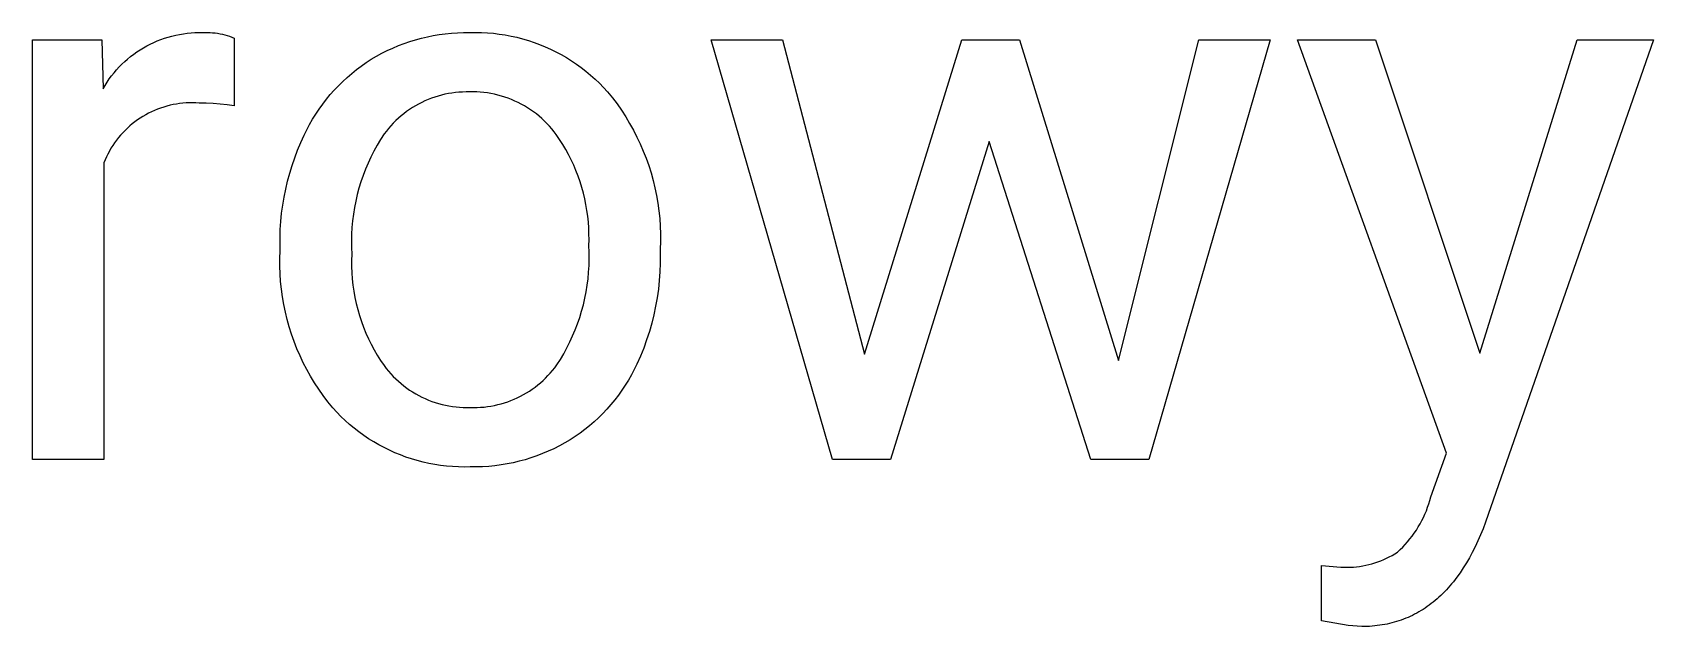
# Model space of a CAD drawing. Header units: millimetres. Extents: x -644 to 2279, y -276 to 1766.
# Drawn here: x 1503.2 to 1569.6, y -153.8 to -129.5 of the extents above; entities that cross this region are included whole.
import ezdxf

# ---------------------------------------------------------------- set-up
doc = ezdxf.new("R2010")
doc.units = ezdxf.units.MM
doc.header["$MEASUREMENT"] = 0
doc.layers.add('Domyślny', color=7, linetype='Continuous', true_color=0x000000)

msp = doc.modelspace()

# ---------------------------------------------------------------- linework, layer by layer
at = {"layer": 'Domyślny'}
for p, q in [((1503.228, -147.003), (1503.228, -129.82)), ((1503.228, -129.82), (1506.075, -129.82)), ((1506.075, -129.82), (1506.122, -131.816)), ((1507.639, -130.224), (1507.775, -130.141)), ((1507.775, -130.141), (1507.913, -130.063)), ((1507.913, -130.063), (1508.054, -129.99)), ((1508.054, -129.99), (1508.197, -129.922)), ((1508.197, -129.922), (1508.343, -129.859)), ((1508.343, -129.859), (1508.49, -129.801)), ((1508.49, -129.801), (1508.64, -129.748)), ((1508.64, -129.748), (1508.791, -129.701)), ((1508.791, -129.701), (1508.944, -129.658)), ((1508.944, -129.658), (1509.099, -129.622)), ((1509.099, -129.622), (1509.254, -129.59)), ((1509.254, -129.59), (1509.411, -129.564)), ((1509.411, -129.564), (1509.568, -129.543)), ((1509.568, -129.543), (1509.726, -129.528)), ((1509.726, -129.528), (1509.884, -129.519)), ((1509.884, -129.519), (1510.043, -129.515)), ((1510.043, -129.515), (1510.202, -129.516)), ((1510.202, -129.516), (1510.304, -129.512)), ((1510.304, -129.512), (1510.406, -129.512)), ((1510.406, -129.512), (1510.508, -129.516)), ((1510.508, -129.516), (1510.61, -129.523)), ((1510.61, -129.523), (1510.711, -129.533)), ((1510.711, -129.533), (1510.813, -129.547)), ((1510.813, -129.547), (1510.913, -129.565)), ((1510.913, -129.565), (1511.013, -129.586)), ((1511.013, -129.586), (1511.112, -129.61)), ((1511.112, -129.61), (1511.211, -129.638)), ((1511.211, -129.638), (1511.308, -129.669)), ((1511.308, -129.669), (1511.404, -129.704)), ((1511.404, -129.704), (1511.499, -129.742)), ((1511.499, -129.742), (1511.499, -132.517)), ((1517.766, -130.254), (1517.992, -130.15)), ((1517.992, -130.15), (1518.221, -130.053)), ((1518.221, -130.053), (1518.453, -129.965)), ((1518.453, -129.965), (1518.688, -129.884)), ((1518.688, -129.884), (1518.926, -129.81)), ((1518.926, -129.81), (1519.166, -129.745)), ((1519.166, -129.745), (1519.407, -129.688)), ((1519.407, -129.688), (1519.651, -129.639)), ((1519.651, -129.639), (1519.896, -129.598)), ((1519.896, -129.598), (1520.143, -129.565)), ((1520.143, -129.565), (1520.39, -129.54)), ((1520.39, -129.54), (1520.638, -129.524)), ((1520.638, -129.524), (1520.887, -129.516)), ((1520.887, -129.516), (1521.136, -129.516)), ((1521.136, -129.516), (1521.38, -129.512)), ((1521.38, -129.512), (1521.624, -129.515)), ((1521.624, -129.515), (1521.869, -129.527)), ((1521.869, -129.527), (1522.112, -129.548)), ((1522.112, -129.548), (1522.355, -129.576)), ((1522.355, -129.576), (1522.597, -129.613)), ((1522.597, -129.613), (1522.837, -129.658)), ((1522.837, -129.658), (1523.075, -129.711)), ((1523.075, -129.711), (1523.312, -129.772)), ((1523.312, -129.772), (1523.547, -129.841)), ((1523.547, -129.841), (1523.779, -129.918)), ((1523.779, -129.918), (1524.008, -130.003)), ((1524.008, -130.003), (1524.234, -130.096)), ((1524.234, -130.096), (1524.457, -130.196)), ((1536.006, -147.003), (1531.041, -129.82)), ((1531.041, -129.82), (1533.951, -129.82)), ((1533.951, -129.82), (1537.32, -142.683)), ((1537.32, -142.683), (1541.305, -129.82)), ((1541.305, -129.82), (1543.661, -129.82)), ((1543.661, -129.82), (1547.727, -142.954)), ((1547.727, -142.954), (1551.015, -129.82)), ((1553.94, -129.82), (1548.96, -147.003)), ((1551.015, -129.82), (1553.94, -129.82)), ((1561.165, -146.744), (1555.059, -129.82)), ((1555.059, -129.82), (1558.254, -129.82)), ((1558.254, -129.82), (1562.524, -142.648)), ((1562.524, -142.648), (1566.511, -129.82)), ((1569.642, -129.82), (1562.761, -149.576)), ((1566.511, -129.82), (1569.642, -129.82)), ((1506.783, -130.927), (1506.895, -130.814)), ((1506.895, -130.814), (1507.01, -130.705)), ((1507.01, -130.705), (1507.129, -130.6)), ((1507.129, -130.6), (1507.252, -130.499)), ((1507.252, -130.499), (1507.378, -130.403)), ((1507.378, -130.403), (1507.507, -130.311)), ((1507.507, -130.311), (1507.639, -130.224)), ((1516.701, -130.888), (1516.904, -130.746)), ((1516.904, -130.746), (1517.111, -130.61)), ((1517.111, -130.61), (1517.325, -130.484)), ((1517.325, -130.484), (1517.543, -130.365)), ((1517.543, -130.365), (1517.766, -130.254)), ((1524.457, -130.196), (1524.677, -130.303)), ((1524.677, -130.303), (1524.892, -130.419)), ((1524.892, -130.419), (1525.104, -130.541)), ((1525.104, -130.541), (1525.311, -130.67)), ((1525.311, -130.67), (1525.514, -130.807)), ((1525.514, -130.807), (1525.712, -130.95)), ((1506.289, -131.546), (1506.379, -131.415)), ((1506.379, -131.415), (1506.473, -131.288)), ((1506.473, -131.288), (1506.572, -131.164)), ((1506.572, -131.164), (1506.676, -131.044)), ((1506.676, -131.044), (1506.783, -130.927)), ((1515.941, -131.521), (1516.123, -131.354)), ((1516.123, -131.354), (1516.311, -131.192)), ((1516.311, -131.192), (1516.503, -131.036)), ((1516.503, -131.036), (1516.701, -130.888)), ((1525.712, -130.95), (1525.905, -131.1)), ((1525.905, -131.1), (1526.093, -131.256)), ((1526.093, -131.256), (1526.276, -131.419)), ((1526.276, -131.419), (1526.453, -131.587)), ((1506.122, -131.816), (1506.203, -131.68)), ((1506.203, -131.68), (1506.289, -131.546)), ((1515.273, -132.251), (1515.431, -132.06)), ((1515.431, -132.06), (1515.595, -131.875)), ((1515.595, -131.875), (1515.765, -131.695)), ((1515.765, -131.695), (1515.941, -131.521)), ((1519.712, -132.161), (1519.575, -132.209)), ((1519.85, -132.118), (1519.712, -132.161)), ((1519.989, -132.08), (1519.85, -132.118)), ((1520.13, -132.046), (1519.989, -132.08)), ((1520.272, -132.017), (1520.13, -132.046)), ((1520.415, -131.994), (1520.272, -132.017)), ((1520.558, -131.975), (1520.415, -131.994)), ((1520.702, -131.961), (1520.558, -131.975)), ((1520.846, -131.952), (1520.702, -131.961)), ((1520.991, -131.948), (1520.846, -131.952)), ((1521.136, -131.949), (1520.991, -131.948)), ((1521.282, -131.948), (1521.136, -131.949)), ((1521.429, -131.951), (1521.282, -131.948)), ((1521.576, -131.96), (1521.429, -131.951)), ((1521.722, -131.974), (1521.576, -131.96)), ((1521.868, -131.992), (1521.722, -131.974)), ((1522.013, -132.016), (1521.868, -131.992)), ((1522.157, -132.045), (1522.013, -132.016)), ((1522.3, -132.079), (1522.157, -132.045)), ((1522.442, -132.118), (1522.3, -132.079)), ((1522.582, -132.161), (1522.442, -132.118)), ((1522.721, -132.21), (1522.582, -132.161)), ((1526.453, -131.587), (1526.624, -131.762)), ((1526.624, -131.762), (1526.789, -131.942)), ((1526.789, -131.942), (1526.988, -132.188)), ((1507.989, -132.818), (1507.872, -132.881)), ((1508.109, -132.759), (1507.989, -132.818)), ((1508.231, -132.704), (1508.109, -132.759)), ((1508.355, -132.654), (1508.231, -132.704)), ((1508.48, -132.608), (1508.355, -132.654)), ((1508.607, -132.566), (1508.48, -132.608)), ((1508.735, -132.529), (1508.607, -132.566)), ((1508.865, -132.496), (1508.735, -132.529)), ((1508.995, -132.467), (1508.865, -132.496)), ((1509.127, -132.443), (1508.995, -132.467)), ((1509.259, -132.424), (1509.127, -132.443)), ((1509.392, -132.409), (1509.259, -132.424)), ((1509.525, -132.399), (1509.392, -132.409)), ((1509.659, -132.394), (1509.525, -132.399)), ((1509.792, -132.393), (1509.659, -132.394)), ((1509.926, -132.397), (1509.792, -132.393)), ((1510.059, -132.405), (1509.926, -132.397)), ((1510.348, -132.408), (1510.059, -132.405)), ((1510.637, -132.421), (1510.348, -132.408)), ((1510.925, -132.444), (1510.637, -132.421)), ((1511.213, -132.475), (1510.925, -132.444)), ((1511.499, -132.517), (1511.213, -132.475)), ((1514.84, -132.853), (1514.977, -132.648)), ((1514.977, -132.648), (1515.122, -132.447)), ((1515.122, -132.447), (1515.273, -132.251)), ((1518.558, -132.753), (1518.443, -132.841)), ((1518.677, -132.67), (1518.558, -132.753)), ((1518.798, -132.591), (1518.677, -132.67)), ((1518.922, -132.517), (1518.798, -132.591)), ((1519.048, -132.446), (1518.922, -132.517)), ((1519.177, -132.38), (1519.048, -132.446)), ((1519.308, -132.318), (1519.177, -132.38)), ((1519.441, -132.261), (1519.308, -132.318)), ((1519.575, -132.209), (1519.441, -132.261)), ((1522.858, -132.263), (1522.721, -132.21)), ((1522.993, -132.321), (1522.858, -132.263)), ((1523.126, -132.383), (1522.993, -132.321)), ((1523.257, -132.45), (1523.126, -132.383)), ((1523.385, -132.522), (1523.257, -132.45)), ((1523.511, -132.597), (1523.385, -132.522)), ((1523.634, -132.678), (1523.511, -132.597)), ((1523.754, -132.762), (1523.634, -132.678)), ((1523.872, -132.851), (1523.754, -132.762)), ((1526.988, -132.188), (1527.178, -132.442)), ((1527.178, -132.442), (1527.359, -132.701)), ((1527.359, -132.701), (1527.532, -132.966)), ((1507.118, -133.43), (1507.022, -133.523)), ((1507.217, -133.341), (1507.118, -133.43)), ((1507.319, -133.255), (1507.217, -133.341)), ((1507.424, -133.173), (1507.319, -133.255)), ((1507.532, -133.094), (1507.424, -133.173)), ((1507.643, -133.019), (1507.532, -133.094)), ((1507.756, -132.948), (1507.643, -133.019)), ((1507.872, -132.881), (1507.756, -132.948)), ((1514.469, -133.496), (1514.585, -133.278)), ((1514.585, -133.278), (1514.709, -133.063)), ((1514.709, -133.063), (1514.84, -132.853)), ((1517.819, -133.442), (1517.728, -133.554)), ((1517.914, -133.333), (1517.819, -133.442)), ((1518.013, -133.227), (1517.914, -133.333)), ((1518.116, -133.125), (1518.013, -133.227)), ((1518.221, -133.027), (1518.116, -133.125)), ((1518.331, -132.932), (1518.221, -133.027)), ((1518.443, -132.841), (1518.331, -132.932)), ((1523.986, -132.943), (1523.872, -132.851)), ((1524.097, -133.04), (1523.986, -132.943)), ((1524.204, -133.14), (1524.097, -133.04)), ((1524.308, -133.244), (1524.204, -133.14)), ((1524.408, -133.351), (1524.308, -133.244)), ((1524.505, -133.462), (1524.408, -133.351)), ((1524.598, -133.576), (1524.505, -133.462)), ((1527.532, -132.966), (1527.695, -133.237)), ((1527.695, -133.237), (1527.85, -133.514)), ((1506.518, -134.145), (1506.447, -134.258)), ((1506.593, -134.034), (1506.518, -134.145)), ((1506.671, -133.926), (1506.593, -134.034)), ((1506.754, -133.821), (1506.671, -133.926)), ((1506.839, -133.719), (1506.754, -133.821)), ((1506.929, -133.619), (1506.839, -133.719)), ((1507.022, -133.523), (1506.929, -133.619)), ((1514.092, -134.331), (1514.22, -134.022)), ((1514.22, -134.022), (1514.359, -133.718)), ((1514.359, -133.718), (1514.469, -133.496)), ((1517.352, -134.133), (1517.22, -134.372)), ((1517.492, -133.899), (1517.352, -134.133)), ((1517.641, -133.669), (1517.492, -133.899)), ((1517.728, -133.554), (1517.641, -133.669)), ((1524.686, -133.693), (1524.598, -133.576)), ((1524.823, -133.892), (1524.686, -133.693)), ((1524.953, -134.096), (1524.823, -133.892)), ((1525.076, -134.304), (1524.953, -134.096)), ((1527.85, -133.514), (1527.995, -133.795)), ((1527.995, -133.795), (1528.13, -134.081)), ((1528.13, -134.081), (1528.255, -134.372)), ((1542.428, -133.981), (1538.38, -147.003)), ((1546.586, -147.003), (1542.428, -133.981)), ((1506.203, -134.734), (1506.153, -134.857)), ((1506.258, -134.612), (1506.203, -134.734)), ((1506.317, -134.492), (1506.258, -134.612)), ((1506.38, -134.374), (1506.317, -134.492)), ((1506.447, -134.258), (1506.38, -134.374)), ((1513.864, -134.96), (1513.973, -134.643)), ((1513.973, -134.643), (1514.092, -134.331)), ((1517.096, -134.616), (1516.98, -134.863)), ((1517.22, -134.372), (1517.096, -134.616)), ((1525.192, -134.516), (1525.076, -134.304)), ((1525.301, -134.732), (1525.192, -134.516)), ((1525.403, -134.951), (1525.301, -134.732)), ((1528.255, -134.372), (1528.371, -134.667)), ((1528.371, -134.667), (1528.476, -134.965)), ((1506.153, -134.857), (1506.153, -147.003)), ((1513.679, -135.602), (1513.767, -135.28)), ((1513.767, -135.28), (1513.864, -134.96)), ((1516.775, -135.37), (1516.686, -135.628)), ((1516.874, -135.115), (1516.775, -135.37)), ((1516.98, -134.863), (1516.874, -135.115)), ((1525.497, -135.173), (1525.403, -134.951)), ((1525.584, -135.398), (1525.497, -135.173)), ((1525.664, -135.627), (1525.584, -135.398)), ((1528.476, -134.965), (1528.572, -135.267)), ((1528.572, -135.267), (1528.657, -135.572)), ((1513.537, -136.256), (1513.603, -135.928)), ((1513.603, -135.928), (1513.679, -135.602)), ((1516.606, -135.889), (1516.535, -136.153)), ((1516.686, -135.628), (1516.606, -135.889)), ((1525.736, -135.857), (1525.664, -135.627)), ((1525.8, -136.09), (1525.736, -135.857)), ((1525.856, -136.325), (1525.8, -136.09)), ((1528.657, -135.572), (1528.731, -135.88)), ((1528.731, -135.88), (1528.795, -136.189)), ((1513.438, -136.917), (1513.482, -136.586)), ((1513.482, -136.586), (1513.537, -136.256)), ((1516.42, -136.687), (1516.377, -136.957)), ((1516.473, -136.419), (1516.42, -136.687)), ((1516.535, -136.153), (1516.473, -136.419)), ((1525.905, -136.562), (1525.856, -136.325)), ((1525.946, -136.8), (1525.905, -136.562)), ((1525.979, -137.039), (1525.946, -136.8)), ((1528.795, -136.189), (1528.849, -136.501)), ((1528.849, -136.501), (1528.892, -136.815)), ((1513.382, -137.584), (1513.405, -137.25)), ((1513.405, -137.25), (1513.438, -136.917)), ((1516.342, -137.228), (1516.318, -137.5)), ((1516.377, -136.957), (1516.342, -137.228)), ((1526.003, -137.28), (1525.979, -137.039)), ((1526.02, -137.521), (1526.003, -137.28)), ((1528.892, -136.815), (1528.925, -137.13)), ((1528.925, -137.13), (1528.946, -137.446)), ((1528.946, -137.446), (1528.958, -137.762)), ((1513.371, -137.918), (1513.382, -137.584)), ((1513.371, -138.252), (1513.371, -137.918)), ((1516.302, -137.773), (1516.296, -138.046)), ((1516.296, -138.046), (1516.3, -138.319)), ((1516.318, -137.5), (1516.302, -137.773)), ((1526.029, -137.762), (1526.02, -137.521)), ((1526.023, -138.245), (1526.03, -138.004)), ((1526.03, -138.004), (1526.029, -137.762)), ((1528.958, -138.079), (1528.948, -138.395)), ((1528.958, -137.762), (1528.958, -138.079)), ((1513.361, -138.774), (1513.371, -138.459)), ((1513.362, -139.089), (1513.361, -138.774)), ((1513.371, -138.459), (1513.371, -138.252)), ((1516.3, -138.319), (1516.312, -138.592)), ((1516.312, -138.592), (1516.304, -138.847)), ((1526.034, -138.516), (1526.023, -138.245)), ((1526.03, -139.058), (1526.037, -138.787)), ((1526.037, -138.787), (1526.034, -138.516)), ((1528.948, -138.602), (1528.947, -138.958)), ((1528.948, -138.395), (1528.948, -138.602)), ((1513.373, -139.404), (1513.362, -139.089)), ((1513.395, -139.719), (1513.373, -139.404)), ((1516.304, -138.847), (1516.305, -139.101)), ((1516.305, -139.101), (1516.314, -139.356)), ((1516.314, -139.356), (1516.333, -139.609)), ((1525.989, -139.598), (1526.014, -139.328)), ((1526.014, -139.328), (1526.03, -139.058)), ((1528.935, -139.315), (1528.909, -139.67)), ((1528.947, -138.958), (1528.935, -139.315)), ((1513.428, -140.032), (1513.395, -139.719)), ((1513.471, -140.344), (1513.428, -140.032)), ((1516.333, -139.609), (1516.36, -139.863)), ((1516.36, -139.863), (1516.396, -140.115)), ((1516.396, -140.115), (1516.441, -140.365)), ((1525.912, -140.134), (1525.955, -139.866)), ((1525.955, -139.866), (1525.989, -139.598)), ((1528.872, -140.025), (1528.822, -140.378)), ((1528.909, -139.67), (1528.872, -140.025)), ((1513.525, -140.655), (1513.471, -140.344)), ((1513.59, -140.964), (1513.525, -140.655)), ((1516.441, -140.365), (1516.494, -140.614)), ((1516.494, -140.614), (1516.557, -140.861)), ((1525.728, -140.925), (1525.798, -140.663)), ((1525.798, -140.663), (1525.859, -140.4)), ((1525.859, -140.4), (1525.912, -140.134)), ((1528.76, -140.729), (1528.686, -141.078)), ((1528.822, -140.378), (1528.76, -140.729)), ((1513.664, -141.27), (1513.59, -140.964)), ((1513.75, -141.573), (1513.664, -141.27)), ((1516.557, -140.861), (1516.627, -141.105)), ((1516.627, -141.105), (1516.707, -141.347)), ((1516.707, -141.347), (1516.794, -141.586)), ((1525.464, -141.693), (1525.561, -141.44)), ((1525.561, -141.44), (1525.648, -141.184)), ((1525.648, -141.184), (1525.728, -140.925)), ((1528.6, -141.424), (1528.502, -141.767)), ((1528.686, -141.078), (1528.6, -141.424)), ((1513.845, -141.874), (1513.75, -141.573)), ((1513.95, -142.171), (1513.845, -141.874)), ((1516.794, -141.586), (1516.89, -141.822)), ((1516.89, -141.822), (1516.994, -142.054)), ((1516.994, -142.054), (1517.106, -142.283)), ((1525.245, -142.189), (1525.359, -141.943)), ((1525.359, -141.943), (1525.464, -141.693)), ((1528.391, -142.106), (1528.27, -142.441)), ((1528.502, -141.767), (1528.391, -142.106)), ((1514.066, -142.464), (1513.95, -142.171)), ((1514.191, -142.753), (1514.066, -142.464)), ((1514.326, -143.038), (1514.191, -142.753)), ((1517.106, -142.283), (1517.226, -142.507)), ((1517.226, -142.507), (1517.354, -142.728)), ((1517.354, -142.728), (1517.489, -142.943)), ((1524.856, -142.902), (1524.994, -142.669)), ((1524.994, -142.669), (1525.124, -142.431)), ((1525.124, -142.431), (1525.245, -142.189)), ((1528.136, -142.772), (1527.991, -143.098)), ((1528.27, -142.441), (1528.136, -142.772)), ((1514.471, -143.318), (1514.326, -143.038)), ((1514.625, -143.593), (1514.471, -143.318)), ((1517.489, -142.943), (1517.632, -143.154)), ((1517.632, -143.154), (1517.721, -143.27)), ((1517.721, -143.27), (1517.813, -143.383)), ((1517.813, -143.383), (1517.91, -143.493)), ((1524.444, -143.462), (1524.537, -143.354)), ((1524.537, -143.354), (1524.625, -143.244)), ((1524.625, -143.244), (1524.71, -143.13)), ((1524.71, -143.13), (1524.856, -142.902)), ((1527.884, -143.32), (1527.768, -143.538)), ((1527.991, -143.098), (1527.884, -143.32)), ((1514.788, -143.863), (1514.625, -143.593)), ((1514.96, -144.127), (1514.788, -143.863)), ((1517.91, -143.493), (1518.01, -143.599)), ((1518.01, -143.599), (1518.113, -143.702)), ((1518.113, -143.702), (1518.221, -143.801)), ((1518.221, -143.801), (1518.331, -143.896)), ((1518.331, -143.896), (1518.445, -143.988)), ((1518.445, -143.988), (1518.562, -144.075)), ((1518.562, -144.075), (1518.681, -144.159)), ((1523.705, -144.12), (1523.82, -144.037)), ((1523.82, -144.037), (1523.932, -143.95)), ((1523.932, -143.95), (1524.041, -143.86)), ((1524.041, -143.86), (1524.146, -143.765)), ((1524.146, -143.765), (1524.249, -143.668)), ((1524.249, -143.668), (1524.349, -143.566)), ((1524.349, -143.566), (1524.444, -143.462)), ((1527.516, -143.962), (1527.38, -144.167)), ((1527.646, -143.752), (1527.516, -143.962)), ((1527.768, -143.538), (1527.646, -143.752)), ((1515.142, -144.384), (1514.96, -144.127)), ((1515.331, -144.636), (1515.142, -144.384)), ((1515.53, -144.881), (1515.331, -144.636)), ((1518.681, -144.159), (1518.804, -144.238)), ((1518.804, -144.238), (1518.929, -144.313)), ((1518.929, -144.313), (1519.057, -144.384)), ((1519.057, -144.384), (1519.187, -144.45)), ((1519.187, -144.45), (1519.32, -144.511)), ((1519.32, -144.511), (1519.454, -144.568)), ((1519.454, -144.568), (1519.59, -144.621)), ((1519.59, -144.621), (1519.728, -144.668)), ((1519.728, -144.668), (1519.868, -144.711)), ((1519.868, -144.711), (1520.009, -144.749)), ((1520.009, -144.749), (1520.151, -144.782)), ((1522.153, -144.789), (1522.291, -144.757)), ((1522.291, -144.757), (1522.428, -144.722)), ((1522.428, -144.722), (1522.564, -144.681)), ((1522.564, -144.681), (1522.699, -144.636)), ((1522.699, -144.636), (1522.832, -144.587)), ((1522.832, -144.587), (1522.963, -144.533)), ((1522.963, -144.533), (1523.092, -144.475)), ((1523.092, -144.475), (1523.219, -144.412)), ((1523.219, -144.412), (1523.344, -144.345)), ((1523.344, -144.345), (1523.467, -144.274)), ((1523.467, -144.274), (1523.587, -144.199)), ((1523.587, -144.199), (1523.705, -144.12)), ((1526.929, -144.753), (1526.766, -144.938)), ((1527.086, -144.563), (1526.929, -144.753)), ((1527.236, -144.367), (1527.086, -144.563)), ((1527.38, -144.167), (1527.236, -144.367)), ((1515.694, -145.061), (1515.53, -144.881)), ((1515.865, -145.236), (1515.694, -145.061)), ((1516.041, -145.404), (1515.865, -145.236)), ((1516.223, -145.566), (1516.041, -145.404)), ((1520.151, -144.782), (1520.294, -144.81)), ((1520.294, -144.81), (1520.438, -144.833)), ((1520.438, -144.833), (1520.583, -144.852)), ((1520.583, -144.852), (1520.729, -144.865)), ((1520.729, -144.865), (1520.874, -144.873)), ((1520.874, -144.873), (1521.02, -144.876)), ((1521.02, -144.876), (1521.166, -144.874)), ((1521.166, -144.874), (1521.308, -144.876)), ((1521.308, -144.876), (1521.45, -144.873)), ((1521.45, -144.873), (1521.591, -144.866)), ((1521.591, -144.866), (1521.733, -144.854)), ((1521.733, -144.854), (1521.873, -144.837)), ((1521.873, -144.837), (1522.014, -144.815)), ((1522.014, -144.815), (1522.153, -144.789)), ((1526.421, -145.291), (1526.24, -145.458)), ((1526.596, -145.117), (1526.421, -145.291)), ((1526.766, -144.938), (1526.596, -145.117)), ((1516.41, -145.722), (1516.223, -145.566)), ((1516.603, -145.872), (1516.41, -145.722)), ((1516.8, -146.015), (1516.603, -145.872)), ((1517.002, -146.151), (1516.8, -146.015)), ((1525.462, -146.063), (1525.255, -146.197)), ((1525.664, -145.922), (1525.462, -146.063)), ((1525.861, -145.774), (1525.664, -145.922)), ((1526.053, -145.619), (1525.861, -145.774)), ((1526.24, -145.458), (1526.053, -145.619)), ((1517.209, -146.281), (1517.002, -146.151)), ((1517.42, -146.403), (1517.209, -146.281)), ((1517.635, -146.518), (1517.42, -146.403)), ((1517.854, -146.626), (1517.635, -146.518)), ((1518.076, -146.726), (1517.854, -146.626)), ((1518.302, -146.818), (1518.076, -146.726)), ((1524.128, -146.763), (1523.892, -146.854)), ((1524.361, -146.665), (1524.128, -146.763)), ((1524.59, -146.56), (1524.361, -146.665)), ((1524.816, -146.446), (1524.59, -146.56)), ((1525.038, -146.326), (1524.816, -146.446)), ((1525.255, -146.197), (1525.038, -146.326)), ((1560.516, -148.533), (1561.165, -146.744)), ((1506.153, -147.003), (1503.228, -147.003)), ((1518.53, -146.903), (1518.302, -146.818)), ((1518.762, -146.98), (1518.53, -146.903)), ((1518.995, -147.05), (1518.762, -146.98)), ((1519.232, -147.111), (1518.995, -147.05)), ((1519.469, -147.164), (1519.232, -147.111)), ((1519.709, -147.209), (1519.469, -147.164)), ((1519.95, -147.246), (1519.709, -147.209)), ((1520.192, -147.275), (1519.95, -147.246)), ((1520.435, -147.295), (1520.192, -147.275)), ((1520.679, -147.307), (1520.435, -147.295)), ((1520.923, -147.311), (1520.679, -147.307)), ((1521.166, -147.307), (1520.923, -147.311)), ((1521.419, -147.308), (1521.166, -147.307)), ((1521.671, -147.3), (1521.419, -147.308)), ((1521.924, -147.283), (1521.671, -147.3)), ((1522.175, -147.259), (1521.924, -147.283)), ((1522.425, -147.225), (1522.175, -147.259)), ((1522.674, -147.184), (1522.425, -147.225)), ((1522.922, -147.134), (1522.674, -147.184)), ((1523.168, -147.076), (1522.922, -147.134)), ((1523.412, -147.01), (1523.168, -147.076)), ((1523.653, -146.936), (1523.412, -147.01)), ((1523.892, -146.854), (1523.653, -146.936)), ((1538.38, -147.003), (1536.006, -147.003)), ((1548.96, -147.003), (1546.586, -147.003)), ((1560.434, -148.82), (1560.478, -148.677)), ((1560.478, -148.677), (1560.516, -148.533)), ((1560.149, -149.507), (1560.215, -149.373)), ((1560.215, -149.373), (1560.277, -149.238)), ((1560.277, -149.238), (1560.334, -149.1)), ((1560.334, -149.1), (1560.386, -148.961)), ((1560.386, -148.961), (1560.434, -148.82)), ((1559.753, -150.137), (1559.84, -150.017)), ((1559.84, -150.017), (1559.924, -149.893)), ((1559.924, -149.893), (1560.003, -149.767)), ((1560.003, -149.767), (1560.078, -149.638)), ((1560.078, -149.638), (1560.149, -149.507)), ((1562.554, -150.093), (1562.445, -150.339)), ((1562.66, -149.839), (1562.554, -150.093)), ((1562.761, -149.576), (1562.66, -149.839)), ((1559.149, -150.795), (1559.258, -150.694)), ((1559.258, -150.694), (1559.365, -150.589)), ((1559.365, -150.589), (1559.467, -150.481)), ((1559.467, -150.481), (1559.566, -150.37)), ((1559.566, -150.37), (1559.662, -150.255)), ((1559.662, -150.255), (1559.753, -150.137)), ((1562.333, -150.577), (1562.216, -150.806)), ((1562.445, -150.339), (1562.333, -150.577)), ((1556.04, -153.606), (1556.04, -151.351)), ((1556.04, -151.351), (1556.831, -151.413)), ((1556.831, -151.413), (1556.959, -151.418)), ((1556.959, -151.418), (1557.088, -151.419)), ((1557.088, -151.419), (1557.216, -151.416)), ((1557.216, -151.416), (1557.344, -151.408)), ((1557.344, -151.408), (1557.472, -151.397)), ((1557.472, -151.397), (1557.6, -151.38)), ((1557.6, -151.38), (1557.726, -151.36)), ((1557.726, -151.36), (1557.852, -151.335)), ((1557.852, -151.335), (1557.978, -151.307)), ((1557.978, -151.307), (1558.102, -151.273)), ((1558.102, -151.273), (1558.225, -151.236)), ((1558.225, -151.236), (1558.346, -151.195)), ((1558.346, -151.195), (1558.466, -151.149)), ((1558.466, -151.149), (1558.585, -151.1)), ((1558.585, -151.1), (1558.702, -151.047)), ((1558.702, -151.047), (1558.816, -150.989)), ((1558.816, -150.989), (1558.929, -150.928)), ((1558.929, -150.928), (1559.04, -150.863)), ((1559.04, -150.863), (1559.149, -150.795)), ((1561.973, -151.24), (1561.845, -151.444)), ((1562.096, -151.027), (1561.973, -151.24)), ((1562.216, -150.806), (1562.096, -151.027)), ((1561.441, -152.007), (1561.37, -152.093)), ((1561.511, -151.918), (1561.441, -152.007)), ((1561.579, -151.827), (1561.511, -151.918)), ((1561.714, -151.64), (1561.579, -151.827)), ((1561.845, -151.444), (1561.714, -151.64)), ((1560.773, -152.71), (1560.694, -152.778)), ((1560.851, -152.641), (1560.773, -152.71)), ((1560.928, -152.569), (1560.851, -152.641)), ((1561.004, -152.495), (1560.928, -152.569)), ((1561.079, -152.418), (1561.004, -152.495)), ((1561.153, -152.34), (1561.079, -152.418)), ((1561.227, -152.26), (1561.153, -152.34)), ((1561.299, -152.178), (1561.227, -152.26)), ((1561.37, -152.093), (1561.299, -152.178)), ((1559.765, -153.386), (1559.676, -153.429)), ((1559.854, -153.341), (1559.765, -153.386)), ((1559.942, -153.294), (1559.854, -153.341)), ((1560.03, -153.245), (1559.942, -153.294)), ((1560.116, -153.194), (1560.03, -153.245)), ((1560.201, -153.141), (1560.116, -153.194)), ((1560.286, -153.086), (1560.201, -153.141)), ((1560.369, -153.028), (1560.286, -153.086)), ((1560.452, -152.969), (1560.369, -153.028)), ((1560.533, -152.907), (1560.452, -152.969)), ((1560.614, -152.844), (1560.533, -152.907)), ((1560.694, -152.778), (1560.614, -152.844)), ((1557.13, -153.8), (1556.04, -153.606)), ((1557.684, -153.845), (1557.13, -153.8)), ((1557.792, -153.844), (1557.684, -153.845)), ((1557.9, -153.841), (1557.792, -153.844)), ((1558.006, -153.836), (1557.9, -153.841)), ((1558.112, -153.829), (1558.006, -153.836)), ((1558.216, -153.819), (1558.112, -153.829)), ((1558.32, -153.808), (1558.216, -153.819)), ((1558.423, -153.794), (1558.32, -153.808)), ((1558.525, -153.779), (1558.423, -153.794)), ((1558.626, -153.761), (1558.525, -153.779)), ((1558.726, -153.741), (1558.626, -153.761)), ((1558.825, -153.719), (1558.726, -153.741)), ((1558.923, -153.695), (1558.825, -153.719)), ((1559.02, -153.669), (1558.923, -153.695)), ((1559.117, -153.641), (1559.02, -153.669)), ((1559.212, -153.611), (1559.117, -153.641)), ((1559.307, -153.579), (1559.212, -153.611)), ((1559.4, -153.544), (1559.307, -153.579)), ((1559.493, -153.508), (1559.4, -153.544)), ((1559.585, -153.469), (1559.493, -153.508)), ((1559.676, -153.429), (1559.585, -153.469))]:
    msp.add_line(p, q, dxfattribs=at)

doc.saveas('drawing.dxf')
